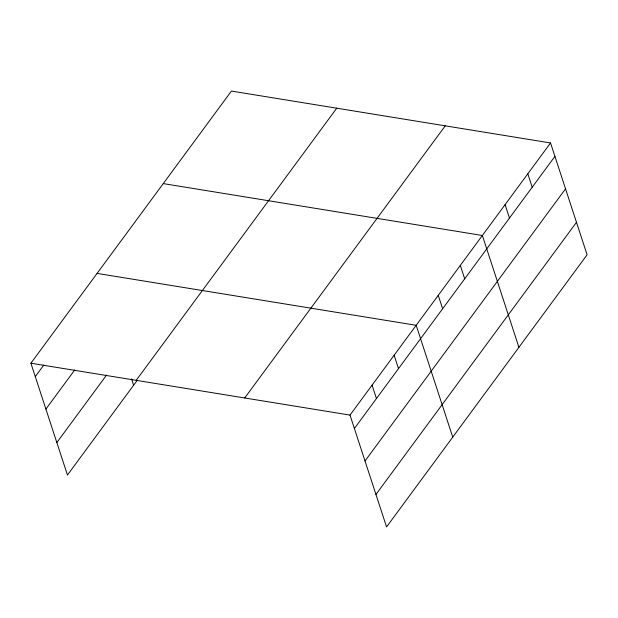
<?xml version="1.0" encoding="UTF-8"?>
<svg xmlns="http://www.w3.org/2000/svg" width="618" height="618" viewBox="0 0 618 618"><rect width="100%" height="100%" fill="white"/><g stroke="black" fill="none" stroke-linecap="round" stroke-linejoin="round"><path stroke-width="0.93" d="M137.018 380.626L67.455 475.041L30.9 363.214L231.433 91.07L550.545 142.959L587.1 254.786L386.567 526.93L350.012 415.095L550.545 142.959M35.28 376.617L43.762 365.099M45.894 409.093L74.739 369.95M56.833 442.558L106.605 375.01M136.207 380.333L336.74 108.196M244.705 397.977L445.238 125.84M354.392 428.498L554.933 156.362M365.014 460.982L565.547 188.845M375.953 494.446L576.486 222.31M163.252 183.6L482.364 235.489L518.919 347.316M97.08 273.403L416.192 325.292L452.739 437.119M30.9 363.214L350.012 415.095M527.818 173.805L532.198 187.208M505.091 204.643L509.471 218.046M460.31 265.423L464.69 278.826M438.247 295.358L442.627 308.761M394.129 355.226L398.51 368.629M372.075 385.161L376.455 398.564M131.564 378.919L133.627 385.238"/></g></svg>
